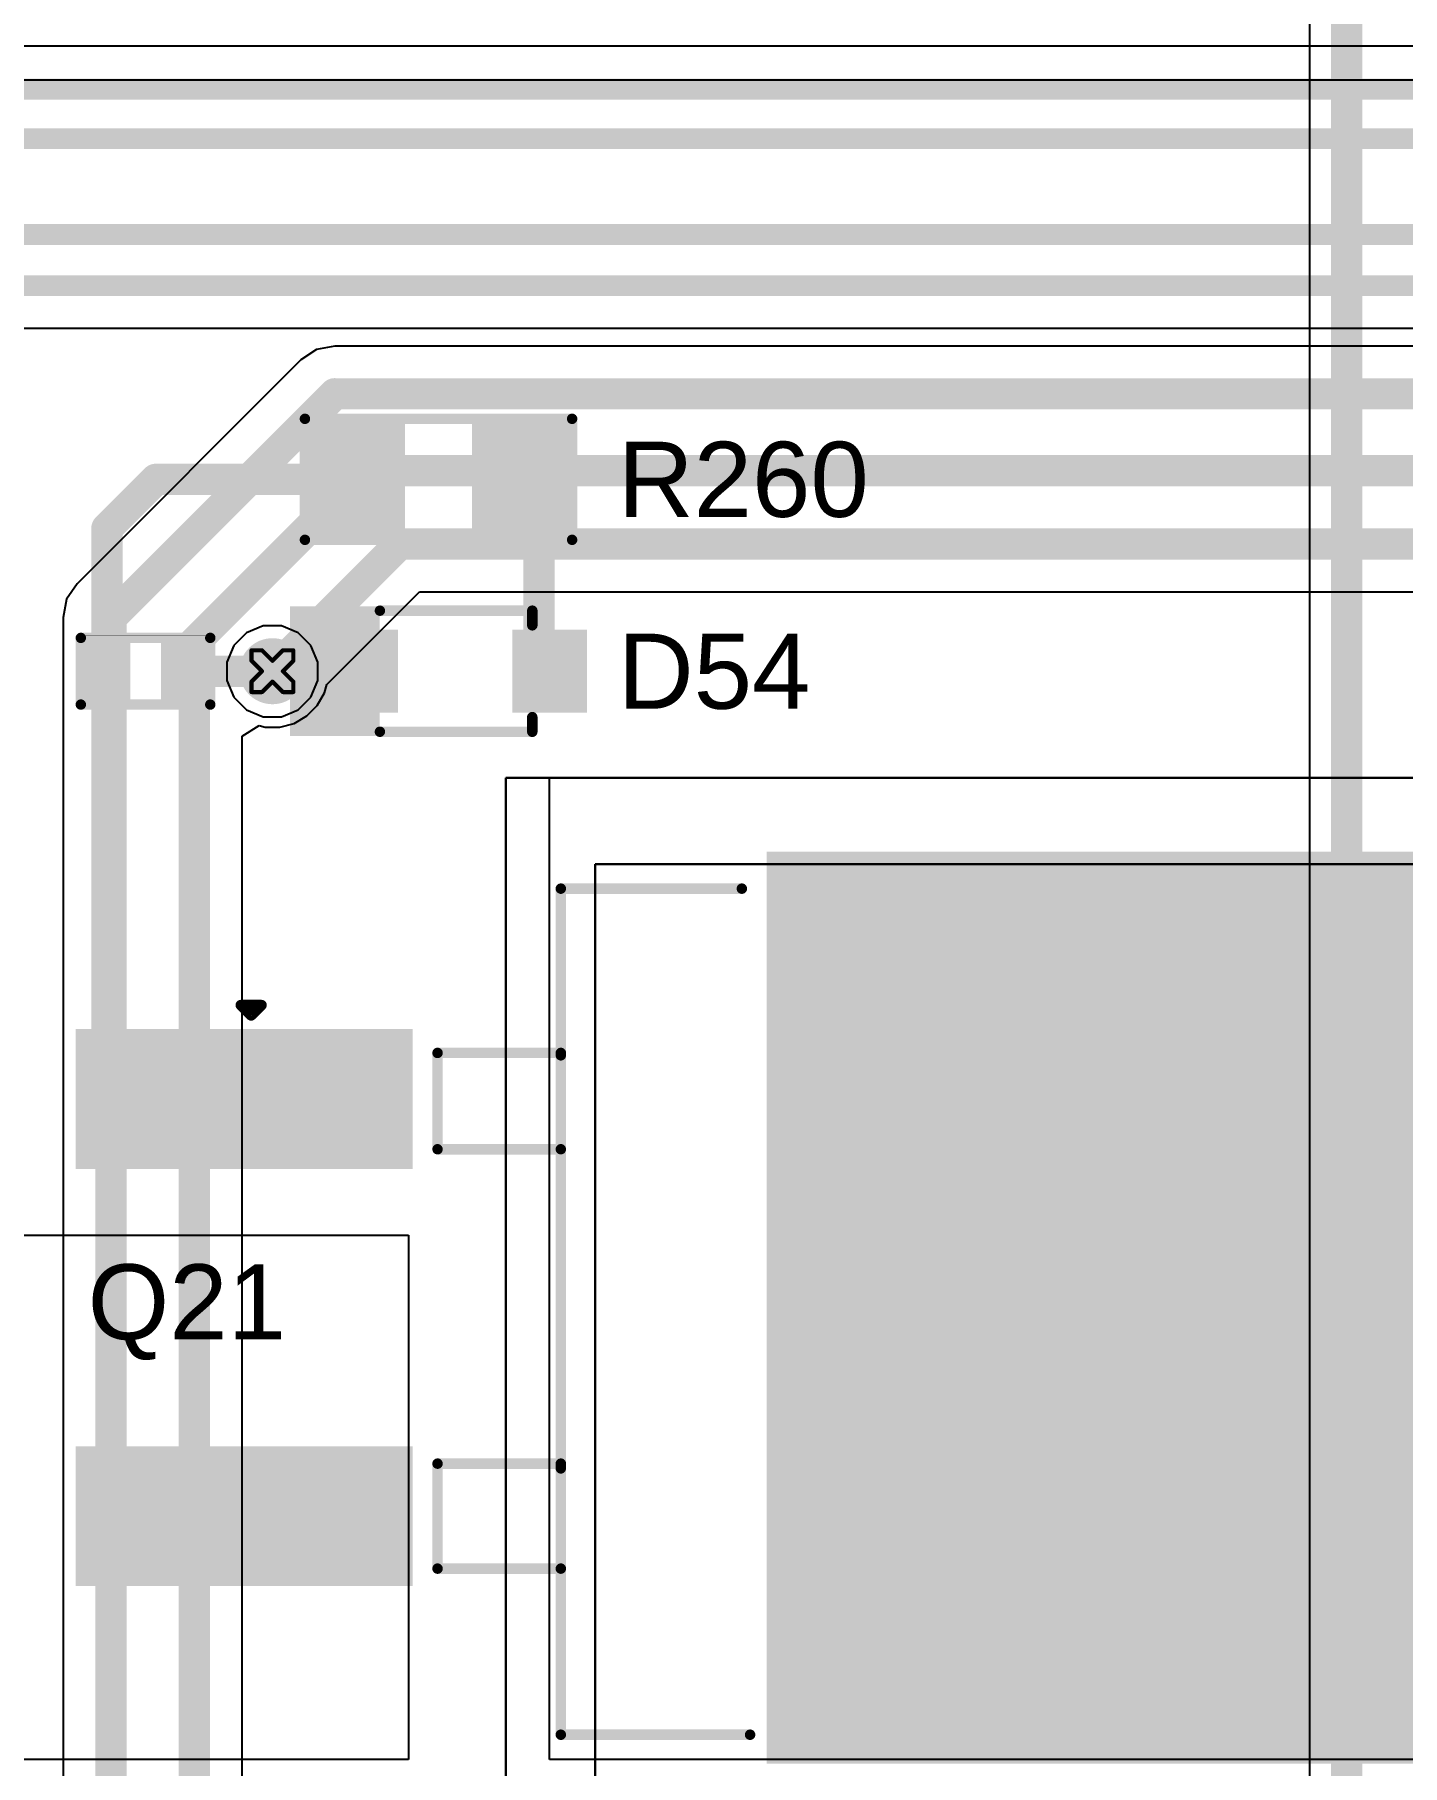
# Model space of a CAD drawing. Header units: inches. Extents: x 0 to 5379, y 0 to 5429.
# Drawn here: x 148.3 to 164.94, y 51.48 to 72.55 of the extents above; entities that cross this region are included whole.
import ezdxf

# ---------------------------------------------------------------- set-up
doc = ezdxf.new("R2010")
doc.units = ezdxf.units.IN
for name, color, linetype in [('Bottom Layer', 5, 'Continuous'), ('Bottom Solder', 6, 'Continuous'), ('Drill Drawing', 1, 'Continuous'), ('GND01', 16, 'Continuous'), ('GND02', 76, 'Continuous'), ('PWR', 156, 'Continuous'), ('SIG 01', 90, 'Continuous'), ('Top Layer', 1, 'Continuous'), ('Top Overlay', 2, 'Continuous'), ('Top Paste', 8, 'Continuous'), ('Top Solder', 216, 'Continuous'), ('Via Holes', 16, 'Continuous')]:
    doc.layers.add(name, color=color, linetype=linetype)
doc.styles.add('Arial', font='', dxfattribs={"height": 0.2})
doc.styles.get('Arial').set_extended_font_data('Arial')

# ---------------------------------------------------------------- blocks, each defined once
blk = doc.blocks.new('R___0402_507')
at = {"layer": 'Top Layer'}
for points in [[(-0.699, -0.318), (-0.699, 0.318), (-0.241, 0.318), (-0.241, -0.318)], [(0.241, -0.318), (0.241, 0.318), (0.699, 0.318), (0.699, -0.318)]]:
    blk.add_hatch(color=1, dxfattribs=at).paths.add_polyline_path(points)
at = {"layer": 'Top Paste'}
for points in [[(-0.699, -0.318), (-0.699, 0.318), (-0.241, 0.318), (-0.241, -0.318)], [(0.241, -0.318), (0.241, 0.318), (0.699, 0.318), (0.699, -0.318)]]:
    blk.add_hatch(color=8, dxfattribs=at).paths.add_polyline_path(points)
at = {"layer": 'Top Solder'}
for points in [[(-0.754, -0.373), (-0.754, 0.373), (-0.186, 0.373), (-0.186, -0.373)], [(0.186, -0.373), (0.186, 0.373), (0.754, 0.373), (0.754, -0.373)]]:
    blk.add_hatch(color=216, dxfattribs=at).paths.add_polyline_path(points)
at = {"layer": 'Top Overlay'}
for points in [[(0.787, 0.406, 0.127, 0.127, 0), (-0.787, 0.406, 0.127, 0.127, 0)], [(-0.787, 0.406, 0.127, 0.127, 0), (-0.787, -0.406, 0.127, 0.127, 0)], [(0.787, 0.406, 0.127, 0.127, 0), (0.787, -0.406, 0.127, 0.127, 0)], [(0.787, -0.406, 0.127, 0.127, 0), (-0.787, -0.406, 0.127, 0.127, 0)], [(0.813, -0.432, 0.00323, 0.00323, 0), (-0.813, -0.432, 0.00323, 0.00323, 0)]]:
    blk.add_lwpolyline(points, format="xyseb", dxfattribs=at)
for points in [[(-0.819, 0.406, 0.0635, 0.0635, 1), (-0.756, 0.406, 0.0635, 0.0635, 1)], [(-0.819, 0.406, 0.0635, 0.0635, 1), (-0.756, 0.406, 0.0635, 0.0635, 1)], [(0.756, 0.406, 0.0635, 0.0635, 1), (0.819, 0.406, 0.0635, 0.0635, 1)], [(0.756, 0.406, 0.0635, 0.0635, 1), (0.819, 0.406, 0.0635, 0.0635, 1)], [(-0.819, -0.406, 0.0635, 0.0635, 1), (-0.756, -0.406, 0.0635, 0.0635, 1)], [(-0.819, -0.406, 0.0635, 0.0635, 1), (-0.756, -0.406, 0.0635, 0.0635, 1)], [(0.756, -0.406, 0.0635, 0.0635, 1), (0.819, -0.406, 0.0635, 0.0635, 1)], [(0.756, -0.406, 0.0635, 0.0635, 1), (0.819, -0.406, 0.0635, 0.0635, 1)], [(-0.814, -0.432, 0.00161, 0.00161, 1), (-0.812, -0.432, 0.00161, 0.00161, 1)], [(0.812, -0.432, 0.00161, 0.00161, 1), (0.814, -0.432, 0.00161, 0.00161, 1)]]:
    blk.add_lwpolyline(points, format="xyseb", close=True, dxfattribs=at)
blk = doc.blocks.new('R___0805_510')
at = {"layer": 'Top Layer'}
for points in [[(-1.524, 0.635), (-0.508, 0.635), (-0.508, -0.635), (-1.524, -0.635)], [(0.508, 0.635), (1.524, 0.635), (1.524, -0.635), (0.508, -0.635)]]:
    blk.add_hatch(color=1, dxfattribs=at).paths.add_polyline_path(points)
at = {"layer": 'Top Paste'}
for points in [[(-1.524, 0.635), (-0.508, 0.635), (-0.508, -0.635), (-1.524, -0.635)], [(0.508, 0.635), (1.524, 0.635), (1.524, -0.635), (0.508, -0.635)]]:
    blk.add_hatch(color=8, dxfattribs=at).paths.add_polyline_path(points)
at = {"layer": 'Top Solder'}
for points in [[(-1.6256, 0.7366), (-0.4064, 0.7366), (-0.4064, -0.7366), (-1.6256, -0.7366)], [(0.4064, 0.7366), (1.6256, 0.7366), (1.6256, -0.7366), (0.4064, -0.7366)]]:
    blk.add_hatch(color=216, dxfattribs=at).paths.add_polyline_path(points)
at = {"layer": 'Top Overlay'}
for points in [[(1.6256, 0.7366, 0.127, 0.127, 0), (-1.6256, 0.7366, 0.127, 0.127, 0)], [(-1.6256, 0.7366, 0.127, 0.127, 0), (-1.6256, -0.7366, 0.127, 0.127, 0)], [(1.6256, 0.7366, 0.127, 0.127, 0), (1.6256, -0.7366, 0.127, 0.127, 0)], [(1.6256, -0.7366, 0.127, 0.127, 0), (-1.6256, -0.7366, 0.127, 0.127, 0)]]:
    blk.add_lwpolyline(points, format="xyseb", dxfattribs=at)
for points in [[(-1.65735, 0.7366, 0.0635, 0.0635, 1), (-1.59385, 0.7366, 0.0635, 0.0635, 1)], [(-1.65735, 0.7366, 0.0635, 0.0635, 1), (-1.59385, 0.7366, 0.0635, 0.0635, 1)], [(1.59385, 0.7366, 0.0635, 0.0635, 1), (1.65735, 0.7366, 0.0635, 0.0635, 1)], [(1.59385, 0.7366, 0.0635, 0.0635, 1), (1.65735, 0.7366, 0.0635, 0.0635, 1)], [(-1.65735, -0.7366, 0.0635, 0.0635, 1), (-1.59385, -0.7366, 0.0635, 0.0635, 1)], [(-1.65735, -0.7366, 0.0635, 0.0635, 1), (-1.59385, -0.7366, 0.0635, 0.0635, 1)], [(1.59385, -0.7366, 0.0635, 0.0635, 1), (1.65735, -0.7366, 0.0635, 0.0635, 1)], [(1.59385, -0.7366, 0.0635, 0.0635, 1), (1.65735, -0.7366, 0.0635, 0.0635, 1)]]:
    blk.add_lwpolyline(points, format="xyseb", close=True, dxfattribs=at)
blk = doc.blocks.new('H2PAK_2_754')
at = {"layer": 'Top Layer'}
for points in [[(-5.5, 0.828), (-5.5, 10.328), (5.5, 10.328), (5.5, 0.828)], [(-3.34, -3.578), (-1.74, -3.578), (-1.74, -7.578), (-3.34, -7.578)], [(1.74, -3.578), (3.34, -3.578), (3.34, -7.578), (1.74, -7.578)]]:
    blk.add_hatch(color=1, dxfattribs=at).paths.add_polyline_path(points)
at = {"layer": 'Top Paste'}
for points in [[(-5.5, 0.828), (-5.5, 10.328), (5.5, 10.328), (5.5, 0.828)], [(-3.34, -3.578), (-1.74, -3.578), (-1.74, -7.578), (-3.34, -7.578)], [(1.74, -3.578), (3.34, -3.578), (3.34, -7.578), (1.74, -7.578)]]:
    blk.add_hatch(color=8, dxfattribs=at).paths.add_polyline_path(points)
at = {"layer": 'Top Solder'}
for points in [[(-5.551, 0.778), (-5.551, 10.379), (5.551, 10.379), (5.551, 0.778)], [(-3.391, -3.528), (-1.689, -3.528), (-1.689, -7.629), (-3.391, -7.629)], [(1.689, -3.528), (3.391, -3.528), (3.391, -7.629), (1.689, -7.629)]]:
    blk.add_hatch(color=216, dxfattribs=at).paths.add_polyline_path(points)
at = {"layer": 'Top Overlay'}
for points in [[(5.2, -1.725, 0.127, 0.127, 0), (5.2, 0.578, 0.127, 0.127, 0)], [(-5.1, -1.725, 0.127, 0.127, 0), (-5.1, 0.478, 0.127, 0.127, 0)], [(5.2, -1.725, 0.127, 0.127, 0), (-5.1, -1.725, 0.127, 0.127, 0)], [(-3.07, -1.725, 0.127, 0.127, 0), (-3.1, -1.725, 0.127, 0.127, 0)], [(-3.1, -3.225, 0.127, 0.127, 0), (-3.1, -1.725, 0.127, 0.127, 0)], [(-1.927, -3.225, 0.127, 0.127, 0), (-1.927, -1.725, 0.127, 0.127, 0)], [(1.959, -1.725, 0.127, 0.127, 0), (1.9, -1.725, 0.127, 0.127, 0)], [(1.9, -3.225, 0.127, 0.127, 0), (1.9, -1.725, 0.127, 0.127, 0)], [(3.178, -3.225, 0.127, 0.127, 0), (3.178, -1.725, 0.127, 0.127, 0)], [(-1.927, -3.225, 0.127, 0.127, 0), (-3.1, -3.225, 0.127, 0.127, 0)], [(3.178, -3.225, 0.127, 0.127, 0), (1.9, -3.225, 0.127, 0.127, 0)], [(-3.683, -5.62, 0.127, 0.127, 0), (-3.683, -5.366, 0.127, 0.127, 0)], [(-3.556, -5.493, 0.127, 0.127, 0), (-3.683, -5.366, 0.127, 0.127, 0)], [(-3.683, -5.62, 0.127, 0.127, 0), (-3.556, -5.493, 0.127, 0.127, 0)]]:
    blk.add_lwpolyline(points, format="xyseb", dxfattribs=at)
for points in [[(5.168, 0.578, 0.0635, 0.0635, 1), (5.232, 0.578, 0.0635, 0.0635, 1)], [(-5.132, 0.478, 0.0635, 0.0635, 1), (-5.068, 0.478, 0.0635, 0.0635, 1)], [(-5.132, -1.725, 0.0635, 0.0635, 1), (-5.068, -1.725, 0.0635, 0.0635, 1)], [(-5.132, -1.725, 0.0635, 0.0635, 1), (-5.068, -1.725, 0.0635, 0.0635, 1)], [(-3.132, -1.725, 0.0635, 0.0635, 1), (-3.068, -1.725, 0.0635, 0.0635, 1)], [(-3.132, -1.725, 0.0635, 0.0635, 1), (-3.068, -1.725, 0.0635, 0.0635, 1)], [(-3.102, -1.725, 0.0635, 0.0635, 1), (-3.039, -1.725, 0.0635, 0.0635, 1)], [(-1.959, -1.725, 0.0635, 0.0635, 1), (-1.896, -1.725, 0.0635, 0.0635, 1)], [(1.868, -1.725, 0.0635, 0.0635, 1), (1.932, -1.725, 0.0635, 0.0635, 1)], [(1.868, -1.725, 0.0635, 0.0635, 1), (1.932, -1.725, 0.0635, 0.0635, 1)], [(1.927, -1.725, 0.0635, 0.0635, 1), (1.99, -1.725, 0.0635, 0.0635, 1)], [(3.146, -1.725, 0.0635, 0.0635, 1), (3.21, -1.725, 0.0635, 0.0635, 1)], [(5.168, -1.725, 0.0635, 0.0635, 1), (5.232, -1.725, 0.0635, 0.0635, 1)], [(5.168, -1.725, 0.0635, 0.0635, 1), (5.232, -1.725, 0.0635, 0.0635, 1)], [(-3.132, -3.225, 0.0635, 0.0635, 1), (-3.068, -3.225, 0.0635, 0.0635, 1)], [(-3.132, -3.225, 0.0635, 0.0635, 1), (-3.068, -3.225, 0.0635, 0.0635, 1)], [(-1.959, -3.225, 0.0635, 0.0635, 1), (-1.896, -3.225, 0.0635, 0.0635, 1)], [(-1.959, -3.225, 0.0635, 0.0635, 1), (-1.896, -3.225, 0.0635, 0.0635, 1)], [(1.868, -3.225, 0.0635, 0.0635, 1), (1.932, -3.225, 0.0635, 0.0635, 1)], [(1.868, -3.225, 0.0635, 0.0635, 1), (1.932, -3.225, 0.0635, 0.0635, 1)], [(3.146, -3.225, 0.0635, 0.0635, 1), (3.21, -3.225, 0.0635, 0.0635, 1)], [(3.146, -3.225, 0.0635, 0.0635, 1), (3.21, -3.225, 0.0635, 0.0635, 1)], [(-3.714, -5.366, 0.0635, 0.0635, 1), (-3.651, -5.366, 0.0635, 0.0635, 1)], [(-3.714, -5.366, 0.0635, 0.0635, 1), (-3.651, -5.366, 0.0635, 0.0635, 1)], [(-3.587, -5.493, 0.0635, 0.0635, 1), (-3.524, -5.493, 0.0635, 0.0635, 1)], [(-3.587, -5.493, 0.0635, 0.0635, 1), (-3.524, -5.493, 0.0635, 0.0635, 1)], [(-3.714, -5.62, 0.0635, 0.0635, 1), (-3.651, -5.62, 0.0635, 0.0635, 1)], [(-3.714, -5.62, 0.0635, 0.0635, 1), (-3.651, -5.62, 0.0635, 0.0635, 1)]]:
    blk.add_lwpolyline(points, format="xyseb", close=True, dxfattribs=at)
blk = doc.blocks.new('SOD_323_882')
at = {"layer": 'Top Layer'}
for points in [[(-0.75, -0.45), (-1.55, -0.45), (-1.55, 0.45), (-0.75, 0.45)], [(1.55, -0.45), (0.75, -0.45), (0.75, 0.45), (1.55, 0.45)]]:
    blk.add_hatch(color=1, dxfattribs=at).paths.add_polyline_path(points)
at = {"layer": 'Top Overlay'}
for points in [[(-2.008, 0.483), (-0.916, 0.483), (-0.916, 0.788), (-2.008, 0.788)], [(-2.008, -0.508), (-1.576, -0.508), (-1.576, 0.508), (-2.008, 0.508)], [(-2.008, -0.787), (-0.916, -0.787), (-0.916, -0.482), (-2.008, -0.482)]]:
    blk.add_hatch(color=2, dxfattribs=at).paths.add_polyline_path(points)
at = {"layer": 'Top Paste'}
for points in [[(-0.75, -0.45), (-1.55, -0.45), (-1.55, 0.45), (-0.75, 0.45)], [(1.55, -0.45), (0.75, -0.45), (0.75, 0.45), (1.55, 0.45)]]:
    blk.add_hatch(color=8, dxfattribs=at).paths.add_polyline_path(points)
at = {"layer": 'Top Solder'}
for points in [[(-0.695, -0.505), (-1.605, -0.505), (-1.605, 0.505), (-0.695, 0.505)], [(1.605, -0.505), (0.695, -0.505), (0.695, 0.505), (1.605, 0.505)]]:
    blk.add_hatch(color=216, dxfattribs=at).paths.add_polyline_path(points)
at = {"layer": 'Top Overlay'}
for points in [[(-0.914, 0.737, 0.127, 0.127, 0), (0.94, 0.737, 0.127, 0.127, 0)], [(0.94, 0.559, 0.127, 0.127, 0), (0.94, 0.737, 0.127, 0.127, 0)], [(0.94, -0.737, 0.127, 0.127, 0), (0.94, -0.559, 0.127, 0.127, 0)], [(-0.914, -0.737, 0.127, 0.127, 0), (0.94, -0.737, 0.127, 0.127, 0)]]:
    blk.add_lwpolyline(points, format="xyseb", dxfattribs=at)
for points in [[(-0.946, 0.737, 0.0635, 0.0635, 1), (-0.883, 0.737, 0.0635, 0.0635, 1)], [(0.908, 0.737, 0.0635, 0.0635, 1), (0.972, 0.737, 0.0635, 0.0635, 1)], [(0.908, 0.737, 0.0635, 0.0635, 1), (0.972, 0.737, 0.0635, 0.0635, 1)], [(0.908, 0.559, 0.0635, 0.0635, 1), (0.972, 0.559, 0.0635, 0.0635, 1)], [(0.908, -0.559, 0.0635, 0.0635, 1), (0.972, -0.559, 0.0635, 0.0635, 1)], [(-0.946, -0.737, 0.0635, 0.0635, 1), (-0.883, -0.737, 0.0635, 0.0635, 1)], [(0.908, -0.737, 0.0635, 0.0635, 1), (0.972, -0.737, 0.0635, 0.0635, 1)], [(0.908, -0.737, 0.0635, 0.0635, 1), (0.972, -0.737, 0.0635, 0.0635, 1)]]:
    blk.add_lwpolyline(points, format="xyseb", close=True, dxfattribs=at)

msp = doc.modelspace()

# ---------------------------------------------------------------- hatches: boundary and pattern name
at = {"layer": 'Bottom Layer'}
h = msp.add_hatch(color=5, dxfattribs=at)
edge = h.paths.add_edge_path()
edge.add_arc((151.195, 64.803), 0.3, 0, 360)
at = {"layer": 'Bottom Solder'}
h = msp.add_hatch(color=6, dxfattribs=at)
edge = h.paths.add_edge_path()
edge.add_arc((151.195, 64.803), 0.402, 0, 360)
at = {"layer": 'GND01'}
h = msp.add_hatch(color=16, dxfattribs=at)
edge = h.paths.add_edge_path()
edge.add_arc((151.195, 64.803), 0.3, 0, 360)
at = {"layer": 'GND02'}
h = msp.add_hatch(color=76, dxfattribs=at)
edge = h.paths.add_edge_path()
edge.add_arc((151.195, 64.803), 0.3, 0, 360)
at = {"layer": 'PWR'}
h = msp.add_hatch(color=156, dxfattribs=at)
edge = h.paths.add_edge_path()
edge.add_arc((151.195, 64.803), 0.3, 0, 360)
at = {"layer": 'SIG 01'}
h = msp.add_hatch(color=90, dxfattribs=at)
edge = h.paths.add_edge_path()
edge.add_arc((151.195, 64.803), 0.3, 0, 360)
at = {"layer": 'Top Layer'}
h = msp.add_hatch(color=1, dxfattribs=at)
edge = h.paths.add_edge_path()
edge.add_arc((151.195, 64.803), 0.3, 0, 360)
at = {"layer": 'Top Solder'}
h = msp.add_hatch(color=216, dxfattribs=at)
edge = h.paths.add_edge_path()
edge.add_arc((151.195, 64.803), 0.402, 0, 360)
at = {"layer": 'Via Holes'}
h = msp.add_hatch(color=7, dxfattribs=at)
edge = h.paths.add_edge_path()
edge.add_arc((151.195, 64.803), 0.15, 0, 360)

# ---------------------------------------------------------------- linework, layer by layer
at = {"layer": 'Bottom Layer'}
for p, q in [((135.294, 72.002), (186.118, 72.002)), ((151.084, 65.357), (150.881, 65.272)), ((151.305, 65.357), (151.084, 65.357)), ((151.509, 65.272), (151.305, 65.357)), ((150.725, 65.116), (150.641, 64.913)), ((150.881, 65.272), (150.725, 65.116)), ((151.664, 65.116), (151.509, 65.272)), ((151.749, 64.913), (151.664, 65.116)), ((150.641, 64.913), (150.641, 64.692)), ((151.749, 64.692), (151.749, 64.913)), ((150.641, 64.692), (150.725, 64.489)), ((151.664, 64.489), (151.749, 64.692)), ((150.725, 64.489), (150.881, 64.333)), ((151.509, 64.333), (151.664, 64.489)), ((150.881, 64.333), (151.084, 64.249)), ((151.305, 64.249), (151.509, 64.333)), ((151.084, 64.249), (151.305, 64.249)), ((154.035, 0.388), (154.035, 63.507)), ((154.035, 63.507), (177.541, 63.507)), ((177.541, 63.507), (154.035, 63.507)), ((154.035, 63.507), (154.035, 0.388)), ((177.144, 62.456), (155.122, 62.456)), ((155.122, 62.456), (155.122, 0.388)), ((155.122, 0.388), (155.122, 62.456)), ((155.122, 62.456), (177.144, 62.456))]:
    msp.add_line(p, q, dxfattribs=at)
at = {"layer": 'Drill Drawing'}
for points in [[(150.941, 64.93, 0.0508, 0.0508, 0), (150.941, 65.057, 0.0508, 0.0508, 0)], [(150.941, 65.057, 0.0508, 0.0508, 0), (151.068, 65.057, 0.0508, 0.0508, 0)], [(150.941, 64.93, 0.0508, 0.0508, 0), (151.068, 64.803, 0.0508, 0.0508, 0)], [(151.068, 65.057, 0.0508, 0.0508, 0), (151.195, 64.93, 0.0508, 0.0508, 0)], [(151.195, 64.93, 0.0508, 0.0508, 0), (151.322, 65.057, 0.0508, 0.0508, 0)], [(151.322, 65.057, 0.0508, 0.0508, 0), (151.449, 65.057, 0.0508, 0.0508, 0)], [(151.322, 64.803, 0.0508, 0.0508, 0), (151.449, 64.93, 0.0508, 0.0508, 0)], [(151.449, 64.93, 0.0508, 0.0508, 0), (151.449, 65.057, 0.0508, 0.0508, 0)], [(150.941, 64.676, 0.0508, 0.0508, 0), (151.068, 64.803, 0.0508, 0.0508, 0)], [(150.941, 64.549, 0.0508, 0.0508, 0), (150.941, 64.676, 0.0508, 0.0508, 0)], [(151.068, 64.549, 0.0508, 0.0508, 0), (151.195, 64.676, 0.0508, 0.0508, 0)], [(151.195, 64.676, 0.0508, 0.0508, 0), (151.322, 64.549, 0.0508, 0.0508, 0)], [(151.322, 64.803, 0.0508, 0.0508, 0), (151.449, 64.676, 0.0508, 0.0508, 0)], [(151.449, 64.549, 0.0508, 0.0508, 0), (151.449, 64.676, 0.0508, 0.0508, 0)], [(150.941, 64.549, 0.0508, 0.0508, 0), (151.068, 64.549, 0.0508, 0.0508, 0)], [(151.322, 64.549, 0.0508, 0.0508, 0), (151.449, 64.549, 0.0508, 0.0508, 0)]]:
    msp.add_lwpolyline(points, format="xyseb", dxfattribs=at)
for points in [[(150.928, 65.057, 0.0254, 0.0254, 1), (150.953, 65.057, 0.0254, 0.0254, 1)], [(150.928, 65.057, 0.0254, 0.0254, 1), (150.953, 65.057, 0.0254, 0.0254, 1)], [(150.928, 64.93, 0.0254, 0.0254, 1), (150.953, 64.93, 0.0254, 0.0254, 1)], [(150.928, 64.93, 0.0254, 0.0254, 1), (150.953, 64.93, 0.0254, 0.0254, 1)], [(151.055, 65.057, 0.0254, 0.0254, 1), (151.08, 65.057, 0.0254, 0.0254, 1)], [(151.055, 65.057, 0.0254, 0.0254, 1), (151.08, 65.057, 0.0254, 0.0254, 1)], [(151.182, 64.93, 0.0254, 0.0254, 1), (151.207, 64.93, 0.0254, 0.0254, 1)], [(151.182, 64.93, 0.0254, 0.0254, 1), (151.207, 64.93, 0.0254, 0.0254, 1)], [(151.309, 65.057, 0.0254, 0.0254, 1), (151.334, 65.057, 0.0254, 0.0254, 1)], [(151.309, 65.057, 0.0254, 0.0254, 1), (151.334, 65.057, 0.0254, 0.0254, 1)], [(151.436, 65.057, 0.0254, 0.0254, 1), (151.461, 65.057, 0.0254, 0.0254, 1)], [(151.436, 65.057, 0.0254, 0.0254, 1), (151.461, 65.057, 0.0254, 0.0254, 1)], [(151.436, 64.93, 0.0254, 0.0254, 1), (151.461, 64.93, 0.0254, 0.0254, 1)], [(151.436, 64.93, 0.0254, 0.0254, 1), (151.461, 64.93, 0.0254, 0.0254, 1)], [(150.928, 64.676, 0.0254, 0.0254, 1), (150.953, 64.676, 0.0254, 0.0254, 1)], [(150.928, 64.676, 0.0254, 0.0254, 1), (150.953, 64.676, 0.0254, 0.0254, 1)], [(151.055, 64.803, 0.0254, 0.0254, 1), (151.08, 64.803, 0.0254, 0.0254, 1)], [(151.055, 64.803, 0.0254, 0.0254, 1), (151.08, 64.803, 0.0254, 0.0254, 1)], [(151.182, 64.676, 0.0254, 0.0254, 1), (151.207, 64.676, 0.0254, 0.0254, 1)], [(151.182, 64.676, 0.0254, 0.0254, 1), (151.207, 64.676, 0.0254, 0.0254, 1)], [(151.309, 64.803, 0.0254, 0.0254, 1), (151.334, 64.803, 0.0254, 0.0254, 1)], [(151.309, 64.803, 0.0254, 0.0254, 1), (151.334, 64.803, 0.0254, 0.0254, 1)], [(151.436, 64.676, 0.0254, 0.0254, 1), (151.461, 64.676, 0.0254, 0.0254, 1)], [(151.436, 64.676, 0.0254, 0.0254, 1), (151.461, 64.676, 0.0254, 0.0254, 1)], [(150.928, 64.549, 0.0254, 0.0254, 1), (150.953, 64.549, 0.0254, 0.0254, 1)], [(150.928, 64.549, 0.0254, 0.0254, 1), (150.953, 64.549, 0.0254, 0.0254, 1)], [(151.055, 64.549, 0.0254, 0.0254, 1), (151.08, 64.549, 0.0254, 0.0254, 1)], [(151.055, 64.549, 0.0254, 0.0254, 1), (151.08, 64.549, 0.0254, 0.0254, 1)], [(151.309, 64.549, 0.0254, 0.0254, 1), (151.334, 64.549, 0.0254, 0.0254, 1)], [(151.309, 64.549, 0.0254, 0.0254, 1), (151.334, 64.549, 0.0254, 0.0254, 1)], [(151.436, 64.549, 0.0254, 0.0254, 1), (151.461, 64.549, 0.0254, 0.0254, 1)], [(151.436, 64.549, 0.0254, 0.0254, 1), (151.461, 64.549, 0.0254, 0.0254, 1)]]:
    msp.add_lwpolyline(points, format="xyseb", close=True, dxfattribs=at)
at = {"layer": 'GND01'}
for p, q in [((151.084, 65.357), (150.881, 65.272)), ((151.305, 65.357), (151.084, 65.357)), ((151.509, 65.272), (151.305, 65.357)), ((150.725, 65.116), (150.641, 64.913)), ((150.881, 65.272), (150.725, 65.116)), ((151.664, 65.116), (151.509, 65.272)), ((151.749, 64.913), (151.664, 65.116)), ((150.641, 64.913), (150.641, 64.692)), ((151.749, 64.692), (151.749, 64.913)), ((150.641, 64.692), (150.725, 64.489)), ((151.664, 64.489), (151.749, 64.692)), ((150.725, 64.489), (150.881, 64.333)), ((151.509, 64.333), (151.664, 64.489)), ((150.881, 64.333), (151.084, 64.249)), ((151.305, 64.249), (151.509, 64.333)), ((151.084, 64.249), (151.305, 64.249))]:
    msp.add_line(p, q, dxfattribs=at)
at = {"layer": 'GND02'}
for p, q in [((151.084, 65.357), (150.881, 65.272)), ((151.305, 65.357), (151.084, 65.357)), ((151.509, 65.272), (151.305, 65.357)), ((150.725, 65.116), (150.641, 64.913)), ((150.881, 65.272), (150.725, 65.116)), ((151.664, 65.116), (151.509, 65.272)), ((151.749, 64.913), (151.664, 65.116)), ((150.641, 64.913), (150.641, 64.692)), ((151.749, 64.692), (151.749, 64.913)), ((150.641, 64.692), (150.725, 64.489)), ((151.664, 64.489), (151.749, 64.692)), ((150.725, 64.489), (150.881, 64.333)), ((151.509, 64.333), (151.664, 64.489)), ((150.881, 64.333), (151.084, 64.249)), ((151.305, 64.249), (151.509, 64.333)), ((151.084, 64.249), (151.305, 64.249))]:
    msp.add_line(p, q, dxfattribs=at)
at = {"layer": 'PWR'}
for p, q in [((163.813, 78.427), (163.813, 15.13)), ((151.084, 65.357), (150.881, 65.272)), ((151.305, 65.357), (151.084, 65.357)), ((151.509, 65.272), (151.305, 65.357)), ((150.725, 65.116), (150.641, 64.913)), ((150.881, 65.272), (150.725, 65.116)), ((151.664, 65.116), (151.509, 65.272)), ((151.749, 64.913), (151.664, 65.116)), ((150.641, 64.913), (150.641, 64.692)), ((151.749, 64.692), (151.749, 64.913)), ((150.641, 64.692), (150.725, 64.489)), ((151.664, 64.489), (151.749, 64.692)), ((150.725, 64.489), (150.881, 64.333)), ((151.509, 64.333), (151.664, 64.489)), ((150.881, 64.333), (151.084, 64.249)), ((151.305, 64.249), (151.509, 64.333)), ((151.084, 64.249), (151.305, 64.249))]:
    msp.add_line(p, q, dxfattribs=at)
msp.add_lwpolyline([(164.266, 14.654, 0.381, 0.381, 0), (164.266, 78.427, 0.381, 0.381, 0)], format="xyseb", dxfattribs=at)
at = {"layer": 'SIG 01'}
for p, q in [((146.179, 68.978), (209.223, 68.978)), ((151.731, 68.718), (151.541, 68.592)), ((151.953, 68.762), (151.731, 68.718)), ((230.376, 68.762), (151.953, 68.762)), ((151.541, 68.592), (148.818, 65.868)), ((148.818, 65.868), (148.691, 65.679)), ((151.856, 64.64), (152.984, 65.768)), ((152.984, 65.768), (231.532, 65.768)), ((148.691, 65.679), (148.647, 65.456)), ((148.647, 65.456), (148.647, 32.571)), ((151.74, 64.384), (151.829, 64.54)), ((151.829, 64.54), (151.856, 64.64)), ((151.613, 64.258), (151.74, 64.384)), ((150.828, 64.011), (151.032, 64.141)), ((151.032, 64.141), (151.105, 64.122)), ((151.105, 64.122), (151.284, 64.122)), ((151.284, 64.122), (151.458, 64.168)), ((151.458, 64.168), (151.613, 64.258)), ((150.828, 48.894), (150.828, 64.011))]:
    msp.add_line(p, q, dxfattribs=at)
for points in [[(144.292, 71.889, 0.254, 0.254, 0), (197.971, 71.889, 0.254, 0.254, 0)], [(144.597, 71.286, 0.254, 0.254, 0), (198.308, 71.286, 0.254, 0.254, 0)], [(145.485, 70.119, 0.254, 0.254, 0), (208.966, 70.119, 0.254, 0.254, 0)], [(145.964, 69.496, 0.254, 0.254, 0), (209.223, 69.496, 0.254, 0.254, 0)], [(149.23, 65.456, 0.381, 0.381, 0), (151.953, 68.18, 0.381, 0.381, 0)], [(151.953, 68.18, 0.381, 0.381, 0), (230.617, 68.18, 0.381, 0.381, 0)], [(150.246, 65.151, 0.381, 0.381, 0), (152.34, 67.246, 0.381, 0.381, 0)], [(152.34, 67.246, 0.381, 0.381, 0), (231.004, 67.246, 0.381, 0.381, 0)], [(151.195, 64.803, 0.381, 0.381, 0), (152.743, 66.351, 0.381, 0.381, 0)], [(152.743, 66.351, 0.381, 0.381, 0), (231.532, 66.351, 0.381, 0.381, 0)], [(149.23, 32.571, 0.381, 0.381, 0), (149.23, 65.456, 0.381, 0.381, 0)], [(150.246, 48.653, 0.381, 0.381, 0), (150.246, 65.151, 0.381, 0.381, 0)]]:
    msp.add_lwpolyline(points, format="xyseb", dxfattribs=at)
for points in [[(151.858, 68.18, 0.191, 0.191, 1), (152.049, 68.18, 0.191, 0.191, 1)], [(151.858, 68.18, 0.191, 0.191, 1), (152.049, 68.18, 0.191, 0.191, 1)], [(152.245, 67.246, 0.191, 0.191, 1), (152.436, 67.246, 0.191, 0.191, 1)], [(152.245, 67.246, 0.191, 0.191, 1), (152.436, 67.246, 0.191, 0.191, 1)], [(152.648, 66.351, 0.191, 0.191, 1), (152.838, 66.351, 0.191, 0.191, 1)], [(152.648, 66.351, 0.191, 0.191, 1), (152.838, 66.351, 0.191, 0.191, 1)], [(149.134, 65.456, 0.191, 0.191, 1), (149.325, 65.456, 0.191, 0.191, 1)], [(149.134, 65.456, 0.191, 0.191, 1), (149.325, 65.456, 0.191, 0.191, 1)], [(150.15, 65.151, 0.191, 0.191, 1), (150.341, 65.151, 0.191, 0.191, 1)], [(150.15, 65.151, 0.191, 0.191, 1), (150.341, 65.151, 0.191, 0.191, 1)], [(151.099, 64.803, 0.191, 0.191, 1), (151.29, 64.803, 0.191, 0.191, 1)]]:
    msp.add_lwpolyline(points, format="xyseb", close=True, dxfattribs=at)
at = {"layer": 'Top Layer'}
for p, q in [((0.381, 72.415), (350, 72.415)), ((154.567, 51.556), (154.567, 63.507)), ((154.567, 63.507), (166.425, 63.507)), ((147.807, 57.938), (152.851, 57.938)), ((152.851, 57.938), (152.851, 51.556)), ((152.851, 51.556), (139.171, 51.556)), ((181.589, 51.556), (154.567, 51.556))]:
    msp.add_line(p, q, dxfattribs=at)
for points in [[(149.181, 66.542, 0.381, 0.381, 0), (149.778, 67.139, 0.381, 0.381, 0)], [(149.778, 67.139, 0.381, 0.381, 0), (152.199, 67.139, 0.381, 0.381, 0)], [(154.231, 67.139, 0.381, 0.381, 0), (154.439, 66.932, 0.381, 0.381, 0)], [(154.439, 64.93, 0.381, 0.381, 0), (154.439, 66.932, 0.381, 0.381, 0)], [(149.181, 64.803, 0.381, 0.381, 0), (149.181, 66.542, 0.381, 0.381, 0)], [(154.439, 64.93, 0.381, 0.381, 0), (154.566, 64.803, 0.381, 0.381, 0)], [(149.181, 60.205, 0.381, 0.381, 0), (149.181, 64.803, 0.381, 0.381, 0)], [(150.121, 64.803, 0.381, 0.381, 0), (151.195, 64.803, 0.381, 0.381, 0)], [(151.195, 64.803, 0.381, 0.381, 0), (152.266, 64.803, 0.381, 0.381, 0)], [(149.181, 60.205, 0.381, 0.381, 0), (149.791, 59.596, 0.381, 0.381, 0)], [(149.791, 59.596, 0.381, 0.381, 0), (150.851, 59.596, 0.381, 0.381, 0)]]:
    msp.add_lwpolyline(points, format="xyseb", dxfattribs=at)
for points in [[(149.683, 67.139, 0.191, 0.191, 1), (149.873, 67.139, 0.191, 0.191, 1)], [(149.683, 67.139, 0.191, 0.191, 1), (149.873, 67.139, 0.191, 0.191, 1)], [(152.104, 67.139, 0.191, 0.191, 1), (152.295, 67.139, 0.191, 0.191, 1)], [(154.136, 67.139, 0.191, 0.191, 1), (154.327, 67.139, 0.191, 0.191, 1)], [(154.344, 66.932, 0.191, 0.191, 1), (154.535, 66.932, 0.191, 0.191, 1)], [(154.344, 66.932, 0.191, 0.191, 1), (154.535, 66.932, 0.191, 0.191, 1)], [(149.086, 66.542, 0.191, 0.191, 1), (149.276, 66.542, 0.191, 0.191, 1)], [(149.086, 66.542, 0.191, 0.191, 1), (149.276, 66.542, 0.191, 0.191, 1)], [(154.344, 64.93, 0.191, 0.191, 1), (154.535, 64.93, 0.191, 0.191, 1)], [(154.344, 64.93, 0.191, 0.191, 1), (154.535, 64.93, 0.191, 0.191, 1)], [(149.086, 64.803, 0.191, 0.191, 1), (149.276, 64.803, 0.191, 0.191, 1)], [(149.086, 64.803, 0.191, 0.191, 1), (149.276, 64.803, 0.191, 0.191, 1)], [(150.026, 64.803, 0.191, 0.191, 1), (150.216, 64.803, 0.191, 0.191, 1)], [(151.099, 64.803, 0.191, 0.191, 1), (151.29, 64.803, 0.191, 0.191, 1)], [(151.099, 64.803, 0.191, 0.191, 1), (151.29, 64.803, 0.191, 0.191, 1)], [(152.171, 64.803, 0.191, 0.191, 1), (152.361, 64.803, 0.191, 0.191, 1)], [(154.471, 64.803, 0.191, 0.191, 1), (154.661, 64.803, 0.191, 0.191, 1)], [(149.086, 60.205, 0.191, 0.191, 1), (149.276, 60.205, 0.191, 0.191, 1)], [(149.086, 60.205, 0.191, 0.191, 1), (149.276, 60.205, 0.191, 0.191, 1)], [(149.695, 59.596, 0.191, 0.191, 1), (149.886, 59.596, 0.191, 0.191, 1)], [(149.695, 59.596, 0.191, 0.191, 1), (149.886, 59.596, 0.191, 0.191, 1)], [(150.756, 59.596, 0.191, 0.191, 1), (150.946, 59.596, 0.191, 0.191, 1)]]:
    msp.add_lwpolyline(points, format="xyseb", close=True, dxfattribs=at)

# ---------------------------------------------------------------- block references
for name, p, rotation in [('R___0805_510', (153.216, 67.139), 180), ('R___0402_507', (149.651, 64.803), 180), ('H2PAK_2_754', (156.429, 57.056), 270)]:
    msp.add_blockref(name, p, dxfattribs=dict(rotation=rotation))
msp.add_blockref('SOD_323_882', (153.417, 64.803))

# ---------------------------------------------------------------- texts
at = {"layer": 'Top Overlay', "style": 'Arial'}
for s, p in [('R260', (155.398, 66.682)), ('D54', (155.398, 64.346)), ('Q21', (148.946, 56.668))]:
    msp.add_text(s, height=0.9144, dxfattribs=at).set_placement(p)

doc.saveas('drawing.dxf')
